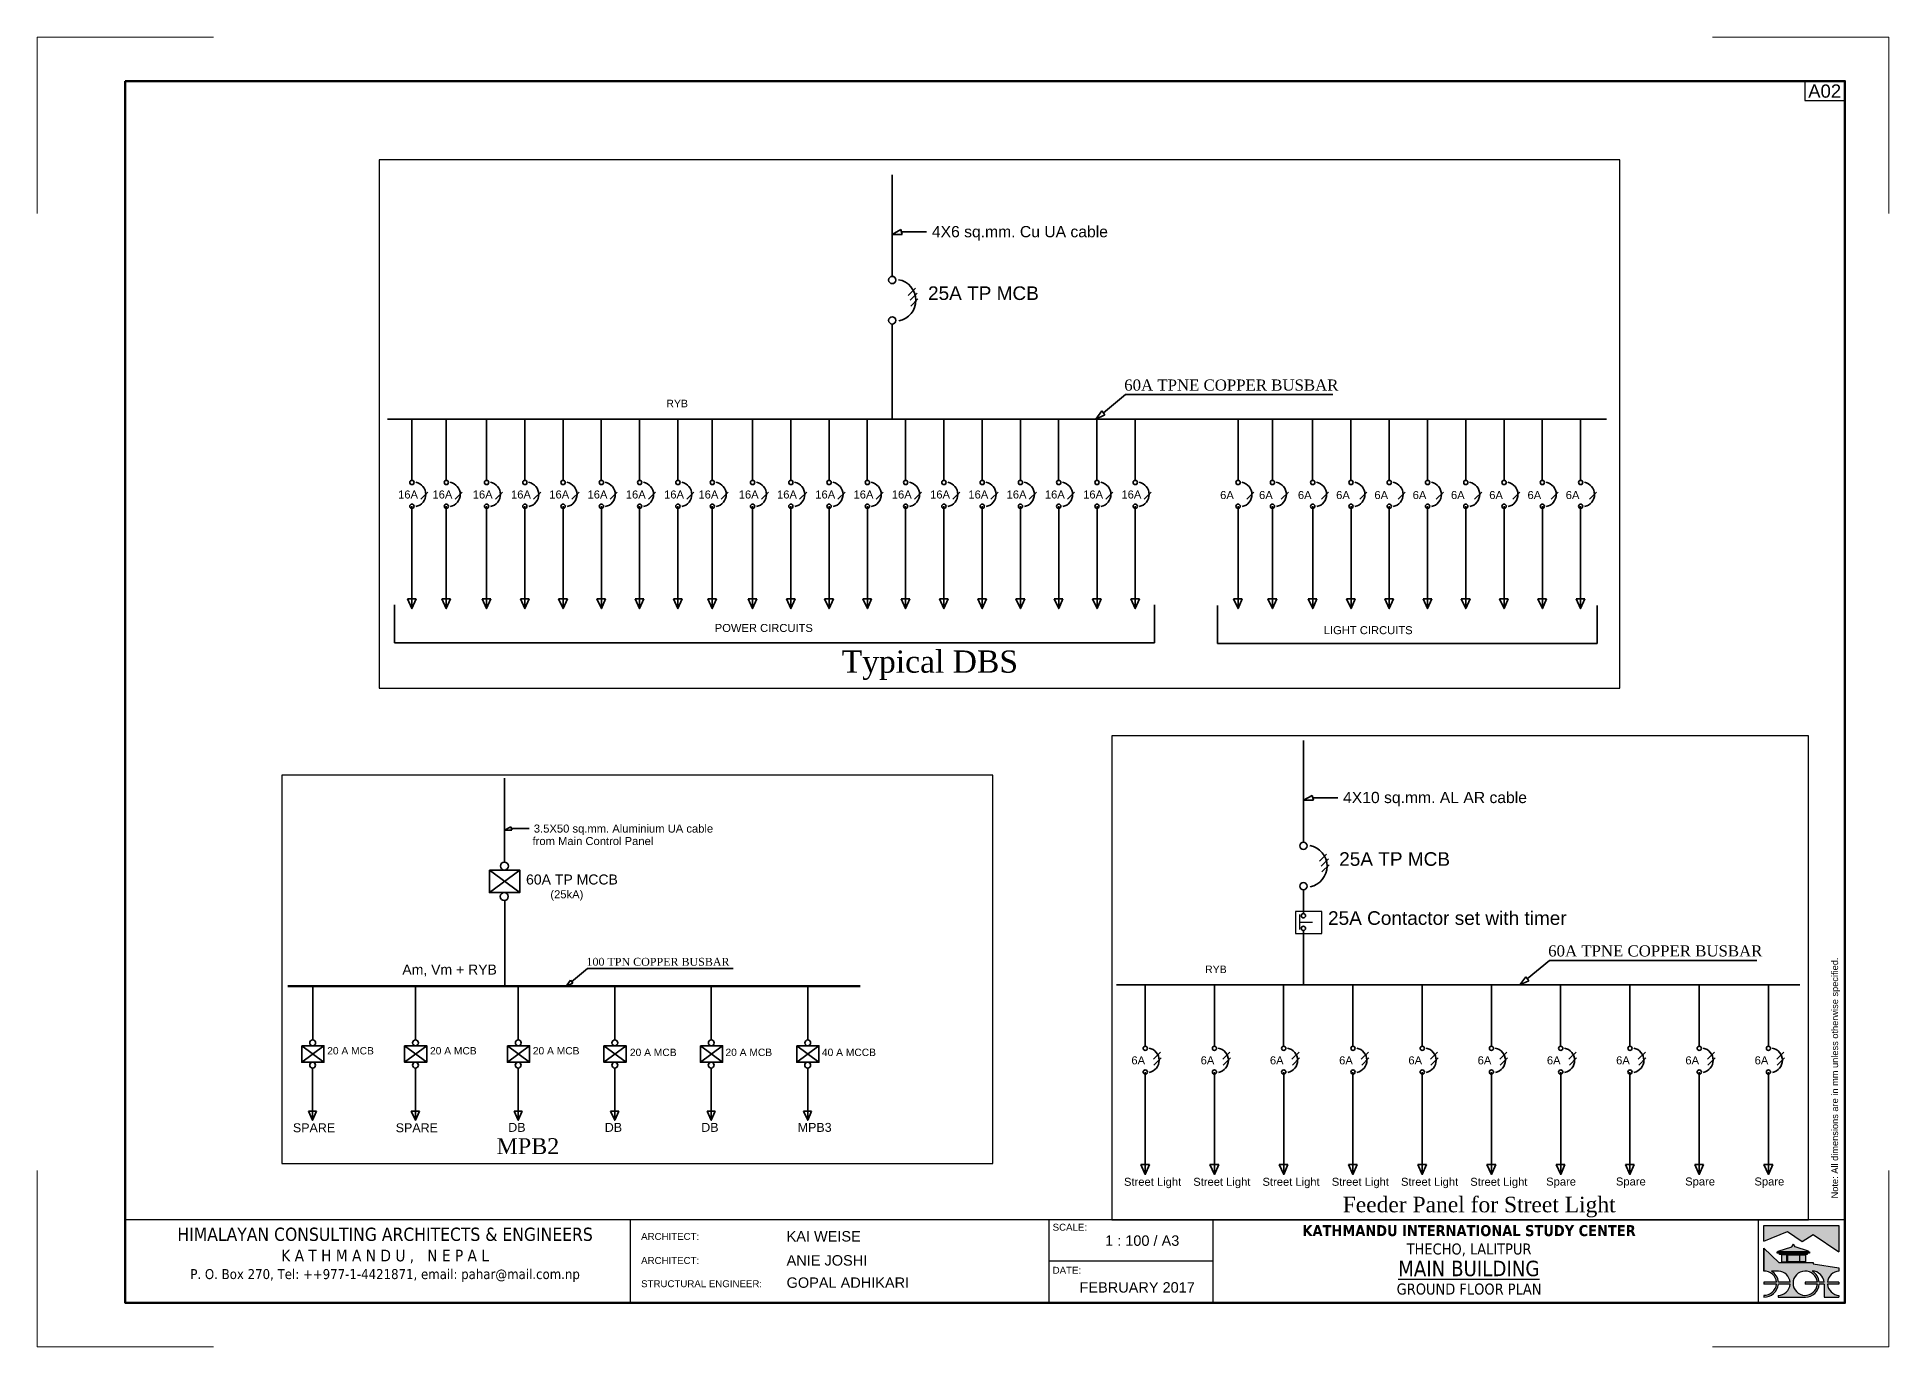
# Model space of a CAD drawing. Header units: inches. Extents: x 527934 to 2134587, y -408734 to 227304.
# Drawn here: x 1133678 to 1175678, y -267198 to -237498 of the extents above; entities that cross this region are included whole.
import ezdxf

# ---------------------------------------------------------------- set-up
doc = ezdxf.new("R2010")
doc.units = ezdxf.units.IN
doc.header["$MEASUREMENT"] = 0
for name, color, linetype, lineweight in [('1 LIGHT N SWITCH', 3, 'Continuous', 25), ('7 POWER PT WIRING', 3, 'Continuous', 25), ('Singleline', 4, 'Continuous', 35), ('text', 7, 'Continuous', 13), ('TITLE THICK', 7, 'Continuous', 50), ('TITLE THIN', 7, 'Continuous', 25)]:
    doc.layers.add(name, color=color, linetype=linetype, lineweight=lineweight)
doc.layers.add('paper', color=4, linetype='Continuous', lineweight=0, plot=False)
doc.styles.add('arial', font='arial.ttf')
doc.styles.add('MM', font='dutch.ttf')
doc.styles.add('ordinary', font='arial.ttf', dxfattribs={"height": 1000})
doc.styles.add('ROOM', font='arial.ttf')
doc.styles.get("Standard").update_dxf_attribs({"font": 'arial.ttf'})
doc.styles.add('style1', font='arial.ttf')
doc.styles.add('swiss', font='swisse.ttf')

# ---------------------------------------------------------------- blocks, each defined once
blk = doc.blocks.new('12')
at = {"layer": 'TITLE THIN'}
blk.add_hatch(color=256, dxfattribs=at).paths.add_polyline_path([(866309, -470587), (864688, -470587), (864688, -470925), (865201, -470721), (865517, -470933), (865752, -470788), (866309, -471159)])
h = blk.add_hatch(color=256, dxfattribs=at)
h.paths.add_polyline_path([(866309, -471573), (866309, -471501), (865751, -471414), (865751, -471387), (865012, -471387), (864688, -471081), (864688, -471573, -0.406693), (864963, -471815), (864688, -471815), (864688, -471855), (864963, -471855, -0.382198), (864688, -472097), (864688, -472137, 0.386251), (865003, -471855), (865256, -471855, -0.391099), (864995, -472097), (864995, -472137), (865586, -472137, 0.390246), (865883, -471855), (865989, -471855), (865989, -472137), (866309, -472137), (866309, -472097, -0.378308), (866061, -471855), (866309, -471855), (866309, -471815), (866061, -471815, -0.377761)])
h.paths.add_polyline_path([(865843, -471815), (865578, -471815), (865578, -471855), (865843, -471855, -26.183531)], flags=17)
h.paths.add_polyline_path([(865256, -471815), (865003, -471815, 0.249939), (864853, -471573), (865007, -471573, -0.377761)], flags=17)
h.paths.add_polyline_path([(865733, -471573, -0.387177), (865989, -471815), (865883, -471815, 0.250114)], flags=16)
h = blk.add_hatch(color=256, dxfattribs=at)
h.paths.add_polyline_path([(865361, -471048), (865325, -470995), (865290, -471048), (865001, -471143), (865001, -471150), (865653, -471150), (865653, -471144)])
h.paths.add_polyline_path([(865675, -471160), (864976, -471160), (864976, -471184), (865675, -471184)])
h.paths.add_polyline_path([(865624, -471194), (865027, -471194), (865027, -471216), (865624, -471216)])
h.paths.add_polyline_path([(865455, -471226), (865196, -471226), (865196, -471377), (865455, -471377)])
h.paths.add_polyline_path([(865186, -471226), (865066, -471226), (865066, -471377), (865186, -471377)])
h.paths.add_polyline_path([(865585, -471226), (865464, -471226), (865464, -471377), (865585, -471377)])
for p, q in [((864688, -470925), (865201, -470721)), ((865201, -470721), (865517, -470933)), ((865517, -470933), (865752, -470788)), ((865752, -470788), (866309, -471159)), ((864688, -471081), (865012, -471387)), ((864688, -471081), (864688, -471573)), ((864688, -471573), (864688, -471081)), ((865001, -471143), (865290, -471048)), ((865001, -471150), (865001, -471143)), ((865001, -471150), (865653, -471150)), ((865290, -471048), (865325, -470995)), ((865361, -471048), (865325, -470995)), ((865653, -471144), (865361, -471048)), ((865653, -471150), (865653, -471144)), ((865007, -471573), (864853, -471573)), ((865012, -471387), (865751, -471387)), ((865751, -471387), (865751, -471414)), ((865751, -471414), (866309, -471501)), ((866309, -471501), (866309, -471573)), ((864688, -471815), (864688, -471855)), ((864963, -471815), (864688, -471815)), ((864963, -471855), (864688, -471855)), ((865256, -471815), (865003, -471815)), ((865256, -471855), (865003, -471855)), ((865578, -471815), (865578, -471855)), ((865843, -471815), (865578, -471815)), ((865843, -471855), (865578, -471855)), ((865989, -471815), (865883, -471815)), ((865989, -471855), (865883, -471855)), ((865989, -471855), (865989, -472137)), ((866309, -471815), (866061, -471815)), ((866309, -471855), (866061, -471855)), ((866309, -471815), (866309, -471855)), ((864688, -472097), (864688, -472137)), ((864995, -472097), (864995, -472131)), ((864995, -472097), (864995, -472137)), ((864995, -472137), (865586, -472137)), ((865989, -472137), (866309, -472137)), ((866309, -472097), (866309, -472137))]:
    blk.add_line(p, q, dxfattribs=at)
for points in [[(864688, -470925), (864688, -470587), (866309, -470587), (866309, -471159)], [(865186, -471226), (865066, -471226), (865066, -471377), (865186, -471377)], [(865186, -471377), (865186, -471226)], [(865196, -471226), (865455, -471226)], [(865196, -471226), (865196, -471377)], [(865455, -471226), (865455, -471377)], [(865464, -471226), (865585, -471226), (865585, -471377), (865464, -471377)], [(865464, -471377), (865464, -471226)], [(865455, -471377), (865196, -471377)]]:
    blk.add_lwpolyline(points, dxfattribs=at)
for points in [[(864976, -471160), (865675, -471160), (865675, -471184), (864976, -471184)], [(865027, -471194), (865624, -471194), (865624, -471216), (865027, -471216)]]:
    blk.add_lwpolyline(points, close=True, dxfattribs=at)
for centre, radius, start, end in [((864701, -471834), 262, 4.3183, 92.8433), ((864701, -471834), 302, 3.7459, 59.8777), ((864994, -471835), 262, 4.4292, 87.2077), ((865581, -471835), 262, 4.3644, 355.6157), ((865581, -471835), 302, 3.7858, 59.9554), ((865728, -471835), 262, 4.3853, 89.0464), ((866322, -471835), 262, 92.7923, 175.5708), ((864690, -471822), 274, 269.5831, 353.2503), ((864690, -471822), 314, 269.6364, 354.1129), ((864994, -471835), 262, 270.1709, 355.6125), ((865581, -471835), 302, 270.9248, 356.1969), ((866322, -471835), 262, 184.3195, 267.2077)]:
    blk.add_arc(centre, radius, start, end, dxfattribs=at)

msp = doc.modelspace()

# ---------------------------------------------------------------- linework, layer by layer
at = {"layer": '1 LIGHT N SWITCH', "ltscale": 400}
for p, q in [((1162306, -257391.8), (1162306, -257736.2)), ((1162306, -257564), (1162604.8, -257564))]:
    msp.add_line(p, q, dxfattribs=at)
for points in [[(1158050.2, -264313.7), (1173853.2, -264313.7), (1173853.2, -253343.2), (1158050.2, -253343.2)], [(1139228, -263039.5), (1155356.5, -263039.5), (1155356.5, -254235), (1139228, -254235)], [(1162218.2, -257821.2), (1162813.2, -257821.2), (1162813.2, -257321.7), (1162218.2, -257321.7)]]:
    msp.add_lwpolyline(points, close=True, dxfattribs=at)
at = {"layer": '7 POWER PT WIRING', "ltscale": 400}
msp.add_lwpolyline([(1141439, -252262), (1169573.5, -252262), (1169573.5, -240283), (1141439, -240283)], close=True, dxfattribs=at)
at = {"layer": 'paper'}
for points in [[(1133678, -241498), (1133678, -237498), (1137678, -237498)], [(1171678, -237498), (1175678, -237498), (1175678, -241498)], [(1137678, -267198), (1133678, -267198), (1133678, -263198)], [(1175678, -263198), (1175678, -267198), (1171678, -267198)]]:
    msp.add_lwpolyline(points, dxfattribs=at)
at = {"layer": 'Singleline', "color": 140}
for p, q in [((1153073, -242924.5), (1153073, -240619)), ((1153073, -246160.8), (1153073, -244004.3)), ((1142178.4, -247549.5), (1142178.4, -246160.8)), ((1142958.4, -247549.5), (1142958.4, -246160.8)), ((1143871.5, -247549.5), (1143871.5, -246160.8)), ((1144739.4, -247549.5), (1144739.4, -246160.8)), ((1145607.3, -247549.5), (1145607.3, -246160.8)), ((1146475.2, -247549.5), (1146475.2, -246160.8)), ((1147343.2, -247549.5), (1147343.2, -246160.8)), ((1148211.1, -247549.5), (1148211.1, -246160.8)), ((1148991.1, -247549.5), (1148991.1, -246160.8)), ((1149904.2, -247549.5), (1149904.2, -246160.8)), ((1150772.1, -247549.5), (1150772.1, -246160.8)), ((1151640, -247549.5), (1151640, -246160.8)), ((1152507.9, -247549.5), (1152507.9, -246160.8)), ((1153375.8, -247549.5), (1153375.8, -246160.8)), ((1154243.8, -247549.5), (1154243.8, -246160.8)), ((1155111.7, -247549.5), (1155111.7, -246160.8)), ((1155979.6, -247549.5), (1155979.6, -246160.8)), ((1156847.5, -247549.5), (1156847.5, -246160.8)), ((1157715.5, -247549.5), (1157715.5, -246160.8)), ((1158583.4, -247549.5), (1158583.4, -246160.8)), ((1160915, -247549.5), (1160915, -246160.8)), ((1161695, -247549.5), (1161695, -246160.8)), ((1162608.1, -247549.5), (1162608.1, -246160.8)), ((1163476, -247549.5), (1163476, -246160.8)), ((1164343.9, -247549.5), (1164343.9, -246160.8)), ((1165211.8, -247549.5), (1165211.8, -246160.8)), ((1166079.8, -247549.5), (1166079.8, -246160.8)), ((1166947.7, -247549.5), (1166947.7, -246160.8)), ((1167815.6, -247549.5), (1167815.6, -246160.8)), ((1168683.5, -247549.5), (1168683.5, -246160.8)), ((1142180.1, -248136.3), (1142180.1, -250455.9)), ((1142960.1, -248136.3), (1142960.1, -250455.9)), ((1143873.2, -248136.3), (1143873.2, -250455.9)), ((1144741.1, -248136.3), (1144741.1, -250455.9)), ((1145609.1, -248136.3), (1145609.1, -250455.9)), ((1146477, -248136.3), (1146477, -250455.9)), ((1147344.9, -248136.3), (1147344.9, -250455.9)), ((1148212.8, -248136.3), (1148212.8, -250455.9)), ((1148992.8, -248136.3), (1148992.8, -250455.9)), ((1149905.9, -248136.3), (1149905.9, -250455.9)), ((1150773.8, -248136.3), (1150773.8, -250455.9)), ((1151641.8, -248136.3), (1151641.8, -250455.9)), ((1152509.7, -248136.3), (1152509.7, -250455.9)), ((1153377.6, -248136.3), (1153377.6, -250455.9)), ((1154245.5, -248136.3), (1154245.5, -250455.9)), ((1155113.4, -248136.3), (1155113.4, -250455.9)), ((1155981.4, -248136.3), (1155981.4, -250455.9)), ((1156849.3, -248136.3), (1156849.3, -250455.9)), ((1157717.2, -248136.3), (1157717.2, -250455.9)), ((1158585.1, -248136.3), (1158585.1, -250455.9)), ((1160916.7, -248136.3), (1160916.7, -250455.9)), ((1161696.7, -248136.3), (1161696.7, -250455.9)), ((1162609.8, -248136.3), (1162609.8, -250455.9)), ((1163477.7, -248136.3), (1163477.7, -250455.9)), ((1164345.7, -248136.3), (1164345.7, -250455.9)), ((1165213.6, -248136.3), (1165213.6, -250455.9)), ((1166081.5, -248136.3), (1166081.5, -250455.9)), ((1166949.4, -248136.3), (1166949.4, -250455.9)), ((1167817.4, -248136.3), (1167817.4, -250455.9)), ((1168685.3, -248136.3), (1168685.3, -250455.9)), ((1141784.4, -250371.1), (1141784.4, -251234.5)), ((1159024, -250371.1), (1159024, -251234.5)), ((1160447.6, -250383.8), (1160447.6, -251247.2)), ((1169058.5, -250383.8), (1169058.5, -251247.2)), ((1141784.4, -251234.5), (1159024, -251234.5)), ((1160447.6, -251247.2), (1169058.5, -251247.2)), ((1162398.3, -255754), (1162398.3, -253448.5)), ((1162398.3, -257372.7), (1162398.3, -256833.8)), ((1162398.3, -258990.3), (1162398.3, -257757.3)), ((1158809.2, -260379), (1158809.2, -258990.3)), ((1160379.7, -260379), (1160379.7, -258990.3)), ((1161950.2, -260379), (1161950.2, -258990.3)), ((1163520.7, -260379), (1163520.7, -258990.3)), ((1165091.2, -260379), (1165091.2, -258990.3)), ((1166661.7, -260379), (1166661.7, -258990.3)), ((1168232.2, -260379), (1168232.2, -258990.3)), ((1169802.7, -260379), (1169802.7, -258990.3)), ((1171373.2, -260379), (1171373.2, -258990.3)), ((1172943.7, -260379), (1172943.7, -258990.3)), ((1158810.9, -260965.8), (1158810.9, -263285.4)), ((1160381.4, -260965.8), (1160381.4, -263285.4)), ((1161951.9, -260965.8), (1161951.9, -263285.4)), ((1163522.4, -260965.8), (1163522.4, -263285.4)), ((1165092.9, -260965.8), (1165092.9, -263285.4)), ((1166663.4, -260965.8), (1166663.4, -263285.4)), ((1168233.9, -260965.8), (1168233.9, -263285.4)), ((1169804.4, -260965.8), (1169804.4, -263285.4)), ((1171374.9, -260965.8), (1171374.9, -263285.4)), ((1172945.4, -260965.8), (1172945.4, -263285.4))]:
    msp.add_line(p, q, dxfattribs=at)
at = {"layer": 'Singleline'}
for p, q in [((1153271.4, -241862), (1153073, -241974.3)), ((1153301, -241974.3), (1153073, -241974.3)), ((1157824.2, -245975.3), (1157691.7, -246160.8)), ((1157898.4, -246064.7), (1157691.7, -246160.8)), ((1144281.5, -255483.5), (1144281.5, -254305.1)), ((1162596.6, -254691.5), (1162398.3, -254803.8)), ((1162626.2, -254803.8), (1162398.3, -254803.8)), ((1144423.2, -255403.3), (1144281.5, -255483.5)), ((1144281.5, -256205), (1144281.5, -255483.5)), ((1144444.3, -255483.5), (1144281.5, -255483.5)), ((1143937.5, -256897.1), (1144625.5, -256385.9)), ((1144625.5, -256897.1), (1143937.5, -256385.9)), ((1144287.4, -257074.9), (1144287.4, -259017.1)), ((1139929.8, -260237.8), (1139929.8, -259017.1)), ((1142261.4, -260237.8), (1142261.4, -259017.1)), ((1144593, -260237.8), (1144593, -259017.1)), ((1145774.2, -258884.6), (1145679.6, -259017.1)), ((1145827.2, -258948.5), (1145679.6, -259017.1)), ((1146782.7, -260237.8), (1146782.7, -259017.1)), ((1148970, -260237.8), (1148970, -259017.1)), ((1151157.3, -260237.8), (1151157.3, -259017.1)), ((1167439.2, -258804.8), (1167306.7, -258990.3)), ((1167513.4, -258894.2), (1167306.7, -258990.3)), ((1139681, -260744), (1140184.1, -260370.2)), ((1140184.1, -260744), (1139681, -260370.2)), ((1142012.6, -260744), (1142515.7, -260370.2)), ((1142515.7, -260744), (1142012.6, -260370.2)), ((1144344.2, -260744), (1144847.3, -260370.2)), ((1144847.3, -260744), (1144344.2, -260370.2)), ((1146533.9, -260744), (1147037, -260370.2)), ((1147037, -260744), (1146533.9, -260370.2)), ((1148721.3, -260744), (1149224.4, -260370.2)), ((1149224.4, -260744), (1148721.3, -260370.2)), ((1150908.6, -260744), (1151411.7, -260370.2)), ((1151411.7, -260744), (1150908.6, -260370.2)), ((1139927.7, -262057.2), (1139927.7, -260874.6)), ((1142259.3, -262057.2), (1142259.3, -260874.6)), ((1144590.9, -262057.2), (1144590.9, -260874.6)), ((1146780.6, -262057.2), (1146780.6, -260874.6)), ((1148967.9, -262057.2), (1148967.9, -260874.6)), ((1151155.2, -262057.2), (1151155.2, -260874.6))]:
    msp.add_line(p, q, dxfattribs=at)
at = {"layer": 'Singleline', "ltscale": 2.5}
for p, q in [((1153271.4, -241862), (1153301, -241974.3)), ((1157824.2, -245975.3), (1157898.4, -246064.7)), ((1162596.6, -254691.5), (1162626.2, -254803.8)), ((1144423.2, -255403.3), (1144444.3, -255483.5)), ((1145774.2, -258884.6), (1145827.2, -258948.5)), ((1167439.2, -258804.8), (1167513.4, -258894.2))]:
    msp.add_line(p, q, dxfattribs=at)
at = {"layer": 'Singleline', "color": 4}
for p, q in [((1153286.2, -241918.1), (1153852.4, -241918.1)), ((1162611.4, -254747.6), (1163177.7, -254747.6)), ((1144433.7, -255443.4), (1144838.2, -255443.4))]:
    msp.add_line(p, q, dxfattribs=at)
at = {"layer": 'Singleline', "color": 40, "lineweight": 30}
for p, q in [((1153438.2, -243356), (1153599.9, -243194.3)), ((1153479.4, -243466.4), (1153641, -243304.7)), ((1153491.7, -243598.2), (1153653.3, -243436.6)), ((1142378.9, -247977.6), (1142540.5, -247815.9)), ((1143158.8, -247977.6), (1143320.5, -247815.9)), ((1144071.9, -247977.6), (1144233.6, -247815.9)), ((1144939.9, -247977.6), (1145101.5, -247815.9)), ((1145807.8, -247977.6), (1145969.4, -247815.9)), ((1146675.7, -247977.6), (1146837.4, -247815.9)), ((1147543.6, -247977.6), (1147705.3, -247815.9)), ((1148411.5, -247977.6), (1148573.2, -247815.9)), ((1149191.5, -247977.6), (1149353.2, -247815.9)), ((1150104.6, -247977.6), (1150266.3, -247815.9)), ((1150972.5, -247977.6), (1151134.2, -247815.9)), ((1151840.5, -247977.6), (1152002.1, -247815.9)), ((1152708.4, -247977.6), (1152870.1, -247815.9)), ((1153576.3, -247977.6), (1153738, -247815.9)), ((1154444.2, -247977.6), (1154605.9, -247815.9)), ((1155312.2, -247977.6), (1155473.8, -247815.9)), ((1156180.1, -247977.6), (1156341.7, -247815.9)), ((1157048, -247977.6), (1157209.7, -247815.9)), ((1157915.9, -247977.6), (1158077.6, -247815.9)), ((1158783.8, -247977.6), (1158945.5, -247815.9)), ((1161115.5, -247977.6), (1161277.1, -247815.9)), ((1161895.4, -247977.6), (1162057.1, -247815.9)), ((1162808.5, -247977.6), (1162970.2, -247815.9)), ((1163676.5, -247977.6), (1163838.1, -247815.9)), ((1164544.4, -247977.6), (1164706, -247815.9)), ((1165412.3, -247977.6), (1165574, -247815.9)), ((1166280.2, -247977.6), (1166441.9, -247815.9)), ((1167148.1, -247977.6), (1167309.8, -247815.9)), ((1168016.1, -247977.6), (1168177.7, -247815.9)), ((1168884, -247977.6), (1169045.7, -247815.9)), ((1162763.5, -256185.5), (1162925.2, -256023.8)), ((1162804.6, -256295.9), (1162966.3, -256134.2)), ((1162817, -256427.7), (1162978.6, -256266.1)), ((1158997.8, -260676.5), (1159159.5, -260514.9)), ((1159009.6, -260807.1), (1159171.3, -260645.4)), ((1160568.3, -260676.5), (1160730, -260514.9)), ((1160580.1, -260807.1), (1160741.8, -260645.4)), ((1162138.8, -260676.5), (1162300.5, -260514.9)), ((1162150.6, -260807.1), (1162312.3, -260645.4)), ((1163709.3, -260676.5), (1163871, -260514.9)), ((1163721.1, -260807.1), (1163882.8, -260645.4)), ((1165279.8, -260676.5), (1165441.5, -260514.9)), ((1165291.6, -260807.1), (1165453.3, -260645.4)), ((1166850.3, -260676.5), (1167012, -260514.9)), ((1166862.1, -260807.1), (1167023.8, -260645.4)), ((1168420.8, -260676.5), (1168582.5, -260514.9)), ((1168432.6, -260807.1), (1168594.3, -260645.4)), ((1169991.3, -260676.5), (1170153, -260514.9)), ((1170003.1, -260807.1), (1170164.8, -260645.4)), ((1171561.8, -260676.5), (1171723.5, -260514.9)), ((1171573.6, -260807.1), (1171735.3, -260645.4)), ((1173132.3, -260676.5), (1173294, -260514.9)), ((1173144.1, -260807.1), (1173305.8, -260645.4))]:
    msp.add_line(p, q, dxfattribs=at)
at = {"layer": 'Singleline', "color": 1}
for p, q in [((1141627.9, -246160.8), (1169270.5, -246160.8)), ((1158161.7, -258990.3), (1173659.7, -258990.3))]:
    msp.add_line(p, q, dxfattribs=at)
at = {"layer": 'Singleline', "color": 140, "ltscale": 2.5}
for p, q in [((1142077.9, -250235.4), (1142275.9, -250235.4)), ((1142857.9, -250235.4), (1143055.9, -250235.4)), ((1143771, -250235.4), (1143969, -250235.4)), ((1144638.9, -250235.4), (1144836.9, -250235.4)), ((1145506.8, -250235.4), (1145704.8, -250235.4)), ((1146374.7, -250235.4), (1146572.7, -250235.4)), ((1147242.7, -250235.4), (1147440.7, -250235.4)), ((1148110.6, -250235.4), (1148308.6, -250235.4)), ((1148890.6, -250235.4), (1149088.6, -250235.4)), ((1149803.7, -250235.4), (1150001.6, -250235.4)), ((1150671.6, -250235.4), (1150869.6, -250235.4)), ((1151539.5, -250235.4), (1151737.5, -250235.4)), ((1152407.4, -250235.4), (1152605.4, -250235.4)), ((1153275.3, -250235.4), (1153473.3, -250235.4)), ((1154143.3, -250235.4), (1154341.3, -250235.4)), ((1155011.2, -250235.4), (1155209.2, -250235.4)), ((1155879.1, -250235.4), (1156077.1, -250235.4)), ((1156747, -250235.4), (1156945, -250235.4)), ((1157615, -250235.4), (1157812.9, -250235.4)), ((1158482.9, -250235.4), (1158680.9, -250235.4)), ((1160814.5, -250235.4), (1161012.5, -250235.4)), ((1161594.5, -250235.4), (1161792.5, -250235.4)), ((1162507.6, -250235.4), (1162705.6, -250235.4)), ((1163375.5, -250235.4), (1163573.5, -250235.4)), ((1164243.4, -250235.4), (1164441.4, -250235.4)), ((1165111.3, -250235.4), (1165309.3, -250235.4)), ((1165979.3, -250235.4), (1166177.3, -250235.4)), ((1166847.2, -250235.4), (1167045.2, -250235.4)), ((1167715.1, -250235.4), (1167913.1, -250235.4)), ((1168583, -250235.4), (1168781, -250235.4)), ((1139832.7, -261852.5), (1140016.6, -261852.5)), ((1142164.3, -261852.5), (1142348.2, -261852.5)), ((1144495.9, -261852.5), (1144679.8, -261852.5)), ((1146685.6, -261852.5), (1146869.5, -261852.5)), ((1148873, -261852.5), (1149056.8, -261852.5)), ((1151060.3, -261852.5), (1151244.1, -261852.5)), ((1158708.7, -263064.9), (1158906.7, -263064.9)), ((1160279.2, -263064.9), (1160477.2, -263064.9)), ((1161849.7, -263064.9), (1162047.7, -263064.9)), ((1163420.2, -263064.9), (1163618.2, -263064.9)), ((1164990.7, -263064.9), (1165188.7, -263064.9)), ((1166561.2, -263064.9), (1166759.2, -263064.9)), ((1168131.7, -263064.9), (1168329.7, -263064.9)), ((1169702.2, -263064.9), (1169900.2, -263064.9)), ((1171272.7, -263064.9), (1171470.7, -263064.9)), ((1172843.2, -263064.9), (1173041.2, -263064.9))]:
    msp.add_line(p, q, dxfattribs=at)
at = {"layer": 'Singleline', "color": 1, "lineweight": 80}
msp.add_line((1152346.5, -259017.1), (1139368.5, -259017.1), dxfattribs=at)
at = {"layer": 'Singleline'}
for points in [[(1163068.2, -245603.4), (1158363.1, -245603.4), (1157861.3, -246020)], [(1149463.4, -258619), (1146159.1, -258619), (1145800.7, -258916.6)], [(1172683.2, -258432.9), (1167978.1, -258432.9), (1167476.3, -258849.5)]]:
    msp.add_lwpolyline(points, dxfattribs=at)
at = {"layer": 'Singleline', "color": 140}
for points in [[(1142275.9, -250235.4), (1142180.1, -250455.9), (1142077.9, -250235.4)], [(1143055.9, -250235.4), (1142960.1, -250455.9), (1142857.9, -250235.4)], [(1143969, -250235.4), (1143873.2, -250455.9), (1143771, -250235.4)], [(1144836.9, -250235.4), (1144741.1, -250455.9), (1144638.9, -250235.4)], [(1145704.8, -250235.4), (1145609.1, -250455.9), (1145506.8, -250235.4)], [(1146572.7, -250235.4), (1146477, -250455.9), (1146374.7, -250235.4)], [(1147440.7, -250235.4), (1147344.9, -250455.9), (1147242.7, -250235.4)], [(1148308.6, -250235.4), (1148212.8, -250455.9), (1148110.6, -250235.4)], [(1149088.6, -250235.4), (1148992.8, -250455.9), (1148890.6, -250235.4)], [(1150001.6, -250235.4), (1149905.9, -250455.9), (1149803.7, -250235.4)], [(1150869.6, -250235.4), (1150773.8, -250455.9), (1150671.6, -250235.4)], [(1151737.5, -250235.4), (1151641.8, -250455.9), (1151539.5, -250235.4)], [(1152605.4, -250235.4), (1152509.7, -250455.9), (1152407.4, -250235.4)], [(1153473.3, -250235.4), (1153377.6, -250455.9), (1153275.3, -250235.4)], [(1154341.3, -250235.4), (1154245.5, -250455.9), (1154143.3, -250235.4)], [(1155209.2, -250235.4), (1155113.4, -250455.9), (1155011.2, -250235.4)], [(1156077.1, -250235.4), (1155981.4, -250455.9), (1155879.1, -250235.4)], [(1156945, -250235.4), (1156849.3, -250455.9), (1156747, -250235.4)], [(1157812.9, -250235.4), (1157717.2, -250455.9), (1157615, -250235.4)], [(1158680.9, -250235.4), (1158585.1, -250455.9), (1158482.9, -250235.4)], [(1161012.5, -250235.4), (1160916.7, -250455.9), (1160814.5, -250235.4)], [(1161792.5, -250235.4), (1161696.7, -250455.9), (1161594.5, -250235.4)], [(1162705.6, -250235.4), (1162609.8, -250455.9), (1162507.6, -250235.4)], [(1163573.5, -250235.4), (1163477.7, -250455.9), (1163375.5, -250235.4)], [(1164441.4, -250235.4), (1164345.7, -250455.9), (1164243.4, -250235.4)], [(1165309.3, -250235.4), (1165213.6, -250455.9), (1165111.3, -250235.4)], [(1166177.3, -250235.4), (1166081.5, -250455.9), (1165979.3, -250235.4)], [(1167045.2, -250235.4), (1166949.4, -250455.9), (1166847.2, -250235.4)], [(1167913.1, -250235.4), (1167817.4, -250455.9), (1167715.1, -250235.4)], [(1168781, -250235.4), (1168685.3, -250455.9), (1168583, -250235.4)], [(1140016.6, -261852.5), (1139927.7, -262057.2), (1139832.7, -261852.5)], [(1142348.2, -261852.5), (1142259.3, -262057.2), (1142164.3, -261852.5)], [(1144679.8, -261852.5), (1144590.9, -262057.2), (1144495.9, -261852.5)], [(1146869.5, -261852.5), (1146780.6, -262057.2), (1146685.6, -261852.5)], [(1149056.8, -261852.5), (1148967.9, -262057.2), (1148873, -261852.5)], [(1151244.1, -261852.5), (1151155.2, -262057.2), (1151060.3, -261852.5)], [(1158906.7, -263064.9), (1158810.9, -263285.4), (1158708.7, -263064.9)], [(1160477.2, -263064.9), (1160381.4, -263285.4), (1160279.2, -263064.9)], [(1162047.7, -263064.9), (1161951.9, -263285.4), (1161849.7, -263064.9)], [(1163618.2, -263064.9), (1163522.4, -263285.4), (1163420.2, -263064.9)], [(1165188.7, -263064.9), (1165092.9, -263285.4), (1164990.7, -263064.9)], [(1166759.2, -263064.9), (1166663.4, -263285.4), (1166561.2, -263064.9)], [(1168329.7, -263064.9), (1168233.9, -263285.4), (1168131.7, -263064.9)], [(1169900.2, -263064.9), (1169804.4, -263285.4), (1169702.2, -263064.9)], [(1171470.7, -263064.9), (1171374.9, -263285.4), (1171272.7, -263064.9)], [(1173041.2, -263064.9), (1172945.4, -263285.4), (1172843.2, -263064.9)]]:
    msp.add_lwpolyline(points, dxfattribs=at)
at = {"layer": 'Singleline'}
for points in [[(1143937.5, -256385.9), (1144625.5, -256385.9), (1144625.5, -256897.1), (1143937.5, -256897.1)], [(1139681, -260370.2), (1140184.1, -260370.2), (1140184.1, -260744), (1139681, -260744)], [(1142012.6, -260370.2), (1142515.7, -260370.2), (1142515.7, -260744), (1142012.6, -260744)], [(1144344.2, -260370.2), (1144847.3, -260370.2), (1144847.3, -260744), (1144344.2, -260744)], [(1146533.9, -260370.2), (1147037, -260370.2), (1147037, -260744), (1146533.9, -260744)], [(1148721.3, -260370.2), (1149224.4, -260370.2), (1149224.4, -260744), (1148721.3, -260744)], [(1150908.6, -260370.2), (1151411.7, -260370.2), (1151411.7, -260744), (1150908.6, -260744)]]:
    msp.add_lwpolyline(points, close=True, dxfattribs=at)
at = {"layer": 'Singleline', "color": 140}
for centre, radius in [((1153073, -243006.6), 82.2), ((1153073, -243922.2), 82.2), ((1142180.1, -247597.8), 48.3), ((1142960.1, -247597.8), 48.3), ((1143873.2, -247597.8), 48.3), ((1144741.1, -247597.8), 48.3), ((1145609.1, -247597.8), 48.3), ((1146477, -247597.8), 48.3), ((1147344.9, -247597.8), 48.3), ((1148212.8, -247597.8), 48.3), ((1148992.8, -247597.8), 48.3), ((1149905.9, -247597.8), 48.3), ((1150773.8, -247597.8), 48.3), ((1151641.8, -247597.8), 48.3), ((1152509.7, -247597.8), 48.3), ((1153377.6, -247597.8), 48.3), ((1154245.5, -247597.8), 48.3), ((1155113.4, -247597.8), 48.3), ((1155981.4, -247597.8), 48.3), ((1156849.3, -247597.8), 48.3), ((1157717.2, -247597.8), 48.3), ((1158585.1, -247597.8), 48.3), ((1160916.7, -247597.8), 48.3), ((1161696.7, -247597.8), 48.3), ((1162609.8, -247597.8), 48.3), ((1163477.7, -247597.8), 48.3), ((1164345.7, -247597.8), 48.3), ((1165213.6, -247597.8), 48.3), ((1166081.5, -247597.8), 48.3), ((1166949.4, -247597.8), 48.3), ((1167817.4, -247597.8), 48.3), ((1168685.3, -247597.8), 48.3), ((1142180.1, -248136.3), 48.3), ((1142960.1, -248136.3), 48.3), ((1143873.2, -248136.3), 48.3), ((1144741.1, -248136.3), 48.3), ((1145609.1, -248136.3), 48.3), ((1146477, -248136.3), 48.3), ((1147344.9, -248136.3), 48.3), ((1148212.8, -248136.3), 48.3), ((1148992.8, -248136.3), 48.3), ((1149905.9, -248136.3), 48.3), ((1150773.8, -248136.3), 48.3), ((1151641.8, -248136.3), 48.3), ((1152509.7, -248136.3), 48.3), ((1153377.6, -248136.3), 48.3), ((1154245.5, -248136.3), 48.3), ((1155113.4, -248136.3), 48.3), ((1155981.4, -248136.3), 48.3), ((1156849.3, -248136.3), 48.3), ((1157717.2, -248136.3), 48.3), ((1158585.1, -248136.3), 48.3), ((1160916.7, -248136.3), 48.3), ((1161696.7, -248136.3), 48.3), ((1162609.8, -248136.3), 48.3), ((1163477.7, -248136.3), 48.3), ((1164345.7, -248136.3), 48.3), ((1165213.6, -248136.3), 48.3), ((1166081.5, -248136.3), 48.3), ((1166949.4, -248136.3), 48.3), ((1167817.4, -248136.3), 48.3), ((1168685.3, -248136.3), 48.3), ((1162398.3, -255836.1), 82.2), ((1162398.3, -256751.7), 82.2), ((1162398.3, -257422), 49.3), ((1162398.3, -257708), 49.3), ((1158810.9, -260427.3), 48.3), ((1160381.4, -260427.3), 48.3), ((1161951.9, -260427.3), 48.3), ((1163522.4, -260427.3), 48.3), ((1165092.9, -260427.3), 48.3), ((1166663.4, -260427.3), 48.3), ((1168233.9, -260427.3), 48.3), ((1169804.4, -260427.3), 48.3), ((1171374.9, -260427.3), 48.3), ((1172945.4, -260427.3), 48.3), ((1158810.9, -260965.8), 48.3), ((1160381.4, -260965.8), 48.3), ((1161951.9, -260965.8), 48.3), ((1163522.4, -260965.8), 48.3), ((1165092.9, -260965.8), 48.3), ((1166663.4, -260965.8), 48.3), ((1168233.9, -260965.8), 48.3), ((1169804.4, -260965.8), 48.3), ((1171374.9, -260965.8), 48.3), ((1172945.4, -260965.8), 48.3)]:
    msp.add_circle(centre, radius, dxfattribs=at)
for centre, radius in [((1153132, -243467.5), 476.5), ((1142214.8, -247868.8), 280.3), ((1142994.8, -247868.8), 280.3), ((1143907.9, -247868.8), 280.3), ((1144775.8, -247868.8), 280.3), ((1145643.8, -247868.8), 280.3), ((1146511.7, -247868.8), 280.3), ((1147379.6, -247868.8), 280.3), ((1148247.5, -247868.8), 280.3), ((1149027.5, -247868.8), 280.3), ((1149940.6, -247868.8), 280.3), ((1150808.5, -247868.8), 280.3), ((1151676.4, -247868.8), 280.3), ((1152544.4, -247868.8), 280.3), ((1153412.3, -247868.8), 280.3), ((1154280.2, -247868.8), 280.3), ((1155148.1, -247868.8), 280.3), ((1156016.1, -247868.8), 280.3), ((1156884, -247868.8), 280.3), ((1157751.9, -247868.8), 280.3), ((1158619.8, -247868.8), 280.3), ((1160951.4, -247868.8), 280.3), ((1161731.4, -247868.8), 280.3), ((1162644.5, -247868.8), 280.3), ((1163512.4, -247868.8), 280.3), ((1164380.4, -247868.8), 280.3), ((1165248.3, -247868.8), 280.3), ((1166116.2, -247868.8), 280.3), ((1166984.1, -247868.8), 280.3), ((1167852.1, -247868.8), 280.3), ((1168720, -247868.8), 280.3), ((1162457.3, -256297), 476.5), ((1158845.6, -260698.3), 280.3), ((1160416.1, -260698.3), 280.3), ((1161986.6, -260698.3), 280.3), ((1163557.1, -260698.3), 280.3), ((1165127.6, -260698.3), 280.3), ((1166698.1, -260698.3), 280.3), ((1168268.6, -260698.3), 280.3), ((1169839.1, -260698.3), 280.3), ((1171409.6, -260698.3), 280.3), ((1172980.1, -260698.3), 280.3)]:
    msp.add_arc(centre, radius, 281.24796, 79.48748, dxfattribs=at)
at = {"layer": 'Singleline', "extrusion": (0, 0, -1)}
for centre, major_axis, start_param, end_param in [((1144277.1, -256295.5), (64, 64), -0.7855263, 5.497659), ((1144274.9, -256985.2), (-64, 64), 0.78527, 7.0684553), ((1139929.4, -260304), (46.8, 46.8), -0.7855263, 5.497659), ((1142261, -260304), (46.8, 46.8), -0.7855263, 5.497659), ((1144592.6, -260304), (46.8, 46.8), -0.7855263, 5.497659), ((1146782.3, -260304), (46.8, 46.8), -0.7855263, 5.497659), ((1148969.6, -260304), (46.8, 46.8), -0.7855263, 5.497659), ((1151156.9, -260304), (46.8, 46.8), -0.7855263, 5.497659), ((1139927.8, -260808.4), (-46.8, 46.8), 0.78527, 7.0684553), ((1142259.4, -260808.4), (-46.8, 46.8), 0.78527, 7.0684553), ((1144590.9, -260808.4), (-46.8, 46.8), 0.78527, 7.0684553), ((1146780.6, -260808.4), (-46.8, 46.8), 0.78527, 7.0684553), ((1148968, -260808.4), (-46.8, 46.8), 0.78527, 7.0684553), ((1151155.3, -260808.4), (-46.8, 46.8), 0.78527, 7.0684553)]:
    msp.add_ellipse(centre, major_axis=major_axis, ratio=1, start_param=start_param, end_param=end_param, dxfattribs=at)
at = {"layer": 'TITLE THICK'}
msp.add_lwpolyline([(1135678, -238498), (1174678, -238498), (1174678, -266198), (1135678, -266198)], close=True, dxfattribs=at)
at = {"layer": 'TITLE THIN'}
for p, q in [((1173768.9, -238498), (1173768.9, -238940)), ((1173768.9, -238940), (1174678, -238940)), ((1174678, -264313.7), (1135678, -264313.7)), ((1147138, -266198), (1147138, -264313.7)), ((1156627.9, -264313.7), (1156627.9, -266198)), ((1160345.8, -264313.7), (1160345.8, -266198)), ((1172712.5, -264313.7), (1172712.5, -266198)), ((1174678, -266198), (1174678, -264313.7)), ((1160345.8, -265255.9), (1156627.9, -265255.9)), ((1136178, -266198), (1174678, -266198))]:
    msp.add_line(p, q, dxfattribs=at)

# ---------------------------------------------------------------- block references
at = {"layer": 'TITLE THIN', "xscale": 1.051661972887814, "yscale": 1.051661972887814, "zscale": 1.05166197288783}
msp.add_blockref('12', (263480.2, 230457.8), dxfattribs=at)

# ---------------------------------------------------------------- texts
at = {"layer": 'Singleline'}
for s, height, style, p in [('4X6 sq.mm. Cu UA cable', 254.619, 'ROOM', (1153972.3, -242037.3)), ('25A TP MCB', 308.45, 'arial', (1153884.4, -243459.5)), ('60A TPNE COPPER BUSBAR', 252.226, 'MM', (1158334.7, -245514.6)), ('16A ', 181.44, 'arial', (1141866.3, -247960.7)), ('16A ', 181.44, 'arial', (1142646.2, -247960.7)), ('16A ', 181.44, 'arial', (1143559.3, -247960.7)), ('16A ', 181.44, 'arial', (1144427.3, -247960.7)), ('16A ', 181.44, 'arial', (1145295.2, -247960.7)), ('16A ', 181.44, 'arial', (1146163.1, -247960.7)), ('16A ', 181.44, 'arial', (1147031, -247960.7)), ('16A ', 181.44, 'arial', (1147898.9, -247960.7)), ('16A ', 181.44, 'arial', (1148678.9, -247960.7)), ('16A ', 181.44, 'arial', (1149592, -247960.7)), ('16A ', 181.44, 'arial', (1150459.9, -247960.7)), ('16A ', 181.44, 'arial', (1151327.9, -247960.7)), ('16A ', 181.44, 'arial', (1152195.8, -247960.7)), ('16A ', 181.44, 'arial', (1153063.7, -247960.7)), ('16A ', 181.44, 'arial', (1153931.6, -247960.7)), ('16A ', 181.44, 'arial', (1154799.6, -247960.7)), ('16A ', 181.44, 'arial', (1155667.5, -247960.7)), ('16A ', 181.44, 'arial', (1156535.4, -247960.7)), ('16A ', 181.44, 'arial', (1157403.3, -247960.7)), ('16A ', 181.44, 'arial', (1158271.2, -247960.7)), ('6A', 181.44, 'arial', (1160509.9, -247972.9)), ('6A', 181.44, 'arial', (1161393.3, -247972.9)), ('6A', 181.44, 'arial', (1162272.8, -247972.9)), ('6A', 181.44, 'arial', (1163140.7, -247972.9)), ('6A', 181.44, 'arial', (1164008.6, -247972.9)), ('6A', 181.44, 'arial', (1164876.5, -247972.9)), ('6A', 181.44, 'arial', (1165744.5, -247972.9)), ('6A', 181.44, 'arial', (1166612.4, -247972.9)), ('6A', 181.44, 'arial', (1167480.3, -247972.9)), ('6A', 181.44, 'arial', (1168348.2, -247972.9)), ('POWER CIRCUITS', 181.44, 'arial', (1149048.4, -250986.6)), ('LIGHT CIRCUITS', 181.44, 'arial', (1162860.8, -251036.6)), ('Typical DBS', 504.452, 'MM', (1151926.4, -251910.2)), ('4X10 sq.mm. AL AR cable', 254.619, 'ROOM', (1163297.6, -254866.8)), ('3.5X50 sq.mm. Aluminium UA cable', 181.871, 'ROOM', (1144945, -255535.3)), ('from Main Control Panel', 181.871, 'ROOM', (1144915, -255818.3)), ('25A TP MCB', 308.45, 'arial', (1163209.7, -256289)), ('60A TP MCCB', 227.339, 'ROOM', (1144768.7, -256712.7)), ('(25kA)', 181.87, 'ROOM', (1145319.7, -257025.5)), ('25A Contactor set with timer', 308.448, 'arial', (1162956.7, -257627.5)), ('60A TPNE COPPER BUSBAR', 252.226, 'MM', (1167949.8, -258344.1)), ('Am, Vm + RYB', 227.339, 'ROOM', (1141963, -258755.5)), ('100 TPN COPPER BUSBAR', 180.161, 'MM', (1146138.9, -258555.6)), ('20 A MCB', 166.24, 'ROOM', (1140258.7, -260565.5)), ('20 A MCB ', 166.24, 'ROOM', (1142590.3, -260565.5)), ('20 A MCB ', 166.24, 'ROOM', (1144921.9, -260565.5)), ('20 A MCB ', 166.24, 'ROOM', (1147123.4, -260602)), ('20 A MCB ', 166.24, 'ROOM', (1149290.9, -260601)), ('40 A MCCB ', 166.24, 'ROOM', (1151478.2, -260601)), ('6A ', 181.44, 'arial', (1158497, -260790.2)), ('6A ', 181.44, 'arial', (1160067.5, -260790.2)), ('6A ', 181.44, 'arial', (1161638, -260790.2)), ('6A ', 181.44, 'arial', (1163208.5, -260790.2)), ('6A ', 181.44, 'arial', (1164779, -260790.2)), ('6A ', 181.44, 'arial', (1166349.5, -260790.2)), ('6A ', 181.44, 'arial', (1167920, -260790.2)), ('6A ', 181.44, 'arial', (1169490.5, -260790.2)), ('6A ', 181.44, 'arial', (1171061, -260790.2)), ('6A ', 181.44, 'arial', (1172631.5, -260790.2)), ('SPARE', 202.18, 'arial', (1139481.1, -262329.6)), ('SPARE', 202.18, 'arial', (1141812.7, -262329.6)), ('MPB2', 360.32, 'MM', (1144098.8, -262824.6)), ('DB', 202.18, 'arial', (1144364.5, -262320.6)), ('DB', 202.18, 'arial', (1146554.2, -262320.6)), ('DB', 202.18, 'arial', (1148741.5, -262320.6)), ('MPB3', 202.18, 'arial', (1150928.8, -262320.6)), ('Street Light', 181.44, 'arial', (1158329.6, -263543.8)), ('Street Light', 181.44, 'arial', (1159900.1, -263543.8)), ('Street Light', 181.44, 'arial', (1161470.6, -263543.8)), ('Street Light', 181.44, 'arial', (1163041.1, -263543.8)), ('Street Light', 181.44, 'arial', (1164611.6, -263543.8)), ('Street Light', 181.44, 'arial', (1166182.1, -263543.8)), ('Spare', 181.44, 'arial', (1167904.1, -263539.3)), ('Spare', 181.44, 'arial', (1169486.1, -263536.8)), ('Spare', 181.44, 'arial', (1171056.6, -263536.8)), ('Spare', 181.44, 'arial', (1172627.1, -263536.8)), ('Feeder Panel for Street Light', 353.116, 'MM', (1163288.8, -264145))]:
    msp.add_text(s, height=height, dxfattribs=dict(at, style=style)).set_placement(p)
at = {"layer": 'Singleline', "char_height": 170.91, "width": 4936.393, "attachment_point": 2, "style": 'ordinary'}
for insert in [(1148195.2, -245721.2), (1160413.4, -258550.7)]:
    msp.add_mtext('RYB', dxfattribs=dict(at, insert=insert))
at = {"layer": 'text', "ltscale": 0.1, "insert": (1174219.7, -238725.1), "char_height": 300, "width": 2052.303, "attachment_point": 5, "style": 'swiss'}
msp.add_mtext('A02', dxfattribs=at)
at = {"layer": 'TITLE THIN', "insert": (1174374.7, -263829.7), "char_height": 150, "width": 16825.937, "attachment_point": 1, "rotation": 90, "style": 'style1'}
msp.add_mtext('Note: All dimensions are in mm unless otherwise specified.', dxfattribs=at)
at = {"layer": 'TITLE THIN'}
for s, insert, char_height, width, attachment_point in [('{\\fTahoma|b0|i0|c0|p34;\\H0.8845x;HIMALAYAN CONSULTING ARCHITECTS & ENGINEERS\\H1.131x;\\P\\H0.7778x;K A T H M A N D U ,   N E P A L\\P\\H0.8572x;P. O. Box 270, Tel: ++977-1-4421871, email: pahar@mail.com.np}', (1141571.7, -264492.7), 339.174, 10665.124, 2), ('KAI WEISE', (1150677.4, -264571.6), 235.54, 3886.107, 1), ('{\\fArial|b0|i0|c0|p34;SCALE:}', (1156711.2, -264404.8), 157.025, 1609.504, 1), ('{\\fTahoma|b1|i0|c0|p34;KATHMANDU INTERNATIONAL STUDY CENTER\\P\\fTahoma|b0|i0|c0|p34;THECHO, LALITPUR}', (1166155.5, -264434.9), 250, 12323.251, 2), ('ARCHITECT:', (1147378.5, -264613.4), 157.02, 1609.504, 1), ('1 : 100 / A3', (1157900.9, -264669.6), 235.537, 1999.11, 1), ('ARCHITECT:', (1147378.5, -265159), 157.02, 1609.504, 1), ('ANIE JOSHI', (1150677.4, -265117.2), 235.54, 3886.107, 1), ('{\\fArial|b0|i0|c0|p34;DATE:}', (1156711.2, -265380.9), 157.025, 1609.504, 1), ('{\\fTahoma|b0|i0|c0|p34;\\LMAIN BUILDING}', (1166149.3, -265243.1), 350, 10677.7, 2), ('{\\fArial|b0|i0|c0|p34;STRUCTURAL ENGINEER:}', (1147378.5, -265685.7), 157.025, 3374.456, 1), ('{\\fArial|b0|i0|c0|p34;GOPAL ADHIKARI}', (1150677.4, -265621.7), 235.537, 3886.107, 1), ('FEBRUARY 2017', (1157321, -265729.7), 235.537, 3314.278, 1), ('{\\fTahoma|b0|i0|c0|p34;GROUND FLOOR PLAN}', (1166155.5, -265759.9), 250, 12323.251, 2)]:
    msp.add_mtext(s, dxfattribs=dict(at, insert=insert, char_height=char_height, width=width, attachment_point=attachment_point))

doc.saveas('drawing.dxf')
